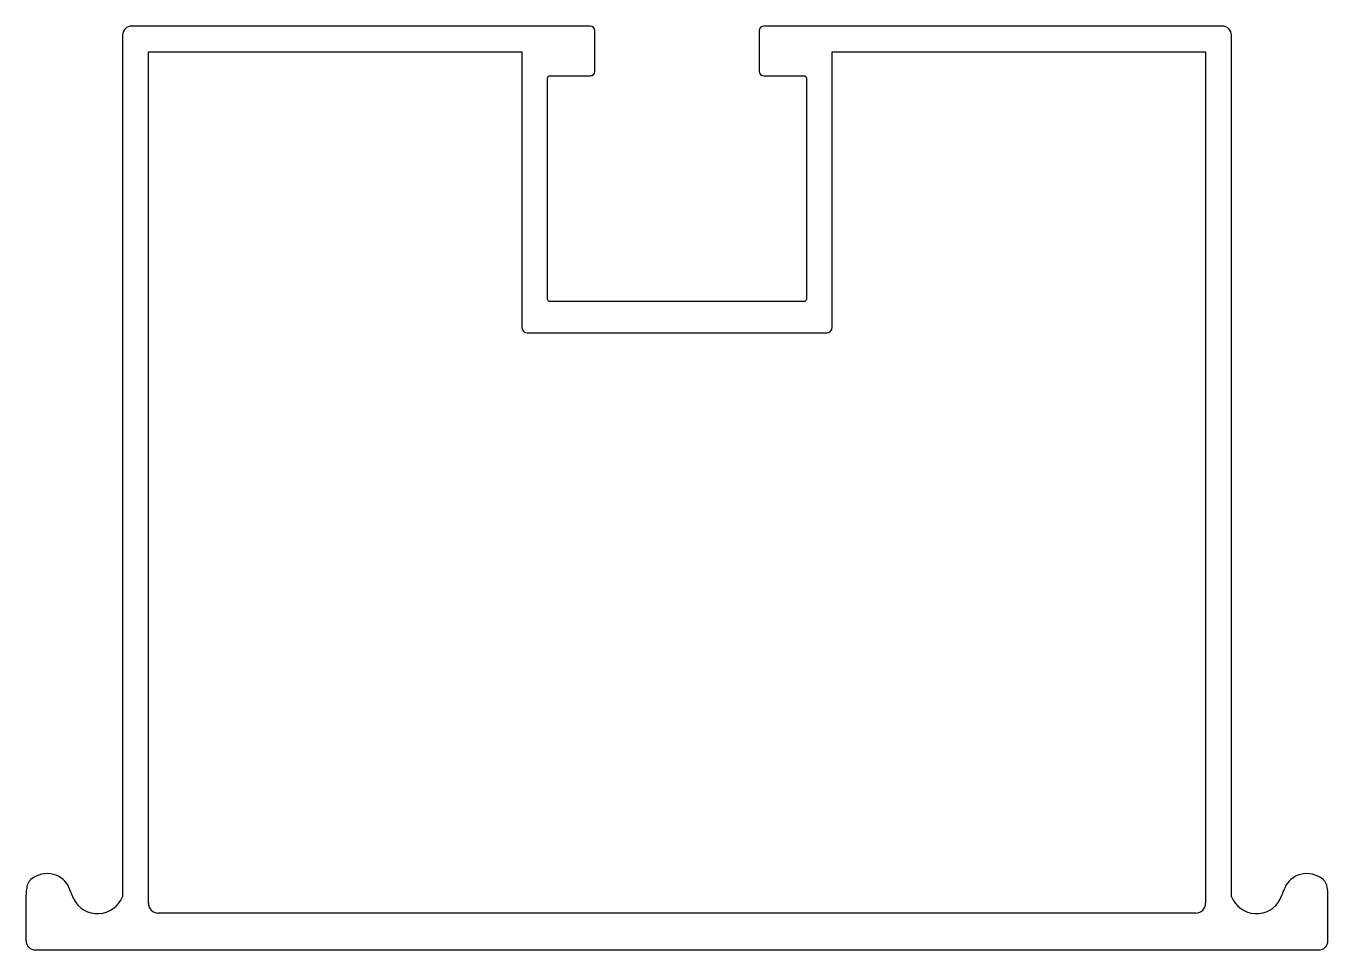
# Model space of a CAD drawing. Extents: x 1454.3 to 1524.7, y 1776.1 to 1826.1.
import ezdxf

# ---------------------------------------------------------------- set-up
doc = ezdxf.new("R2010")
doc.units = 0
doc.layers.get('0').update_dxf_attribs({"linetype": 'CONTINUOUS'})

msp = doc.modelspace()

# ---------------------------------------------------------------- linework, layer by layer
for p, q in [((1484.785, 1826.1), (1459.985, 1826.1)), ((1485.035, 1823.65), (1485.035, 1825.85)), ((1493.935, 1825.85), (1493.935, 1823.65)), ((1518.985, 1826.1), (1494.185, 1826.1)), ((1459.485, 1825.6), (1459.485, 1778.98)), ((1519.485, 1778.98), (1519.485, 1825.6)), ((1460.885, 1824.7), (1481.085, 1824.7)), ((1460.885, 1778.628), (1460.885, 1824.7)), ((1481.085, 1824.7), (1481.085, 1809.8)), ((1497.885, 1809.8), (1497.885, 1824.7)), ((1497.885, 1824.7), (1518.085, 1824.7)), ((1518.085, 1824.7), (1518.085, 1778.628)), ((1482.485, 1811.3), (1482.485, 1823.3)), ((1482.585, 1823.4), (1484.785, 1823.4)), ((1494.185, 1823.4), (1496.385, 1823.4)), ((1496.485, 1823.3), (1496.485, 1811.3)), ((1496.385, 1811.2), (1482.585, 1811.2)), ((1481.385, 1809.5), (1497.585, 1809.5)), ((1456.851, 1778.845), (1456.608, 1779.447)), ((1522.119, 1778.845), (1522.363, 1779.447)), ((1454.267, 1776.6), (1454.267, 1779.077)), ((1524.703, 1776.6), (1524.703, 1779.077)), ((1517.557, 1778.1), (1461.413, 1778.1)), ((1454.767, 1776.1), (1524.203, 1776.1))]:
    msp.add_line(p, q)
for centre, radius, start, end in [((1459.985, 1825.6), 0.5, 90, 180), ((1484.785, 1825.85), 0.25, 0, 90), ((1494.185, 1825.85), 0.25, 90, 180), ((1518.985, 1825.6), 0.5, 0, 90), ((1484.785, 1823.65), 0.25, 270, 360), ((1494.185, 1823.65), 0.25, 180, 270), ((1482.585, 1823.3), 0.1, 90, 180), ((1496.385, 1823.3), 0.1, 0, 90), ((1482.585, 1811.3), 0.1, 180, 270), ((1496.385, 1811.3), 0.1, 270, 360), ((1481.385, 1809.8), 0.3, 180, 270), ((1497.585, 1809.8), 0.3, 270, 0), ((1455.413, 1778.835), 1.398, 75.9066, 128.99823), ((1455.449, 1778.978), 1.25, 22.00669, 75.9066), ((1523.521, 1778.978), 1.25, 104.0934, 157.99331), ((1523.557, 1778.835), 1.398, 51.00177, 104.0934), ((1456.849, 1779.077), 2.582, 170.65805, 180), ((1455.026, 1779.377), 0.734, 133.78257, 170.65805), ((1454.691, 1779.727), 0.25, 128.99823, 133.78257), ((1524.28, 1779.727), 0.25, 46.21743, 51.00177), ((1523.945, 1779.377), 0.734, 9.34195, 46.21743), ((1522.121, 1779.077), 2.582, 0, 9.34195), ((1458.137, 1779.511), 1.448, 207.34872, 338.52752), ((1461.413, 1778.628), 0.528, 180, 270), ((1517.557, 1778.628), 0.528, 270, 360), ((1520.833, 1779.511), 1.448, 201.47248, 332.65128), ((1454.767, 1776.6), 0.5, 180, 270), ((1524.203, 1776.6), 0.5, 270, 0)]:
    msp.add_arc(centre, radius, start, end)

doc.saveas('drawing.dxf')
